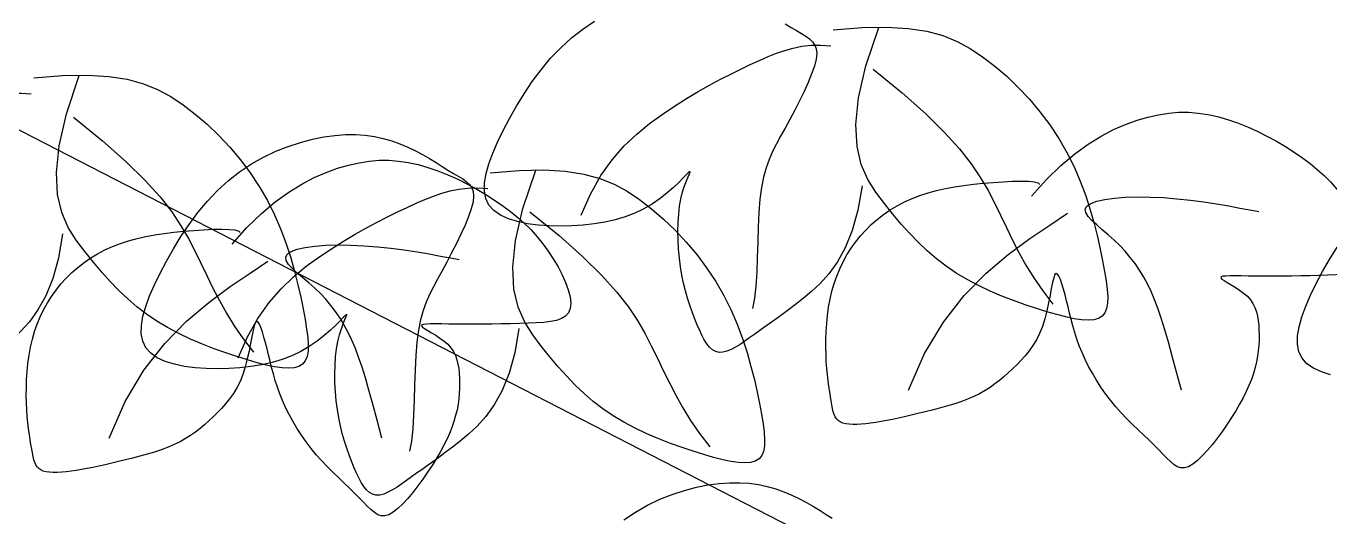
# Model space of a CAD drawing. Extents: x -1568 to -728, y -1287 to -990.
# Drawn here: x -919.526 to -916.844, y -1147.397 to -1146.387 of the extents above; entities that cross this region are included whole.
import ezdxf

# ---------------------------------------------------------------- set-up
doc = ezdxf.new("R2010")
doc.units = 0
doc.header["$LTSCALE"] = 5
doc.layers.get('0').update_dxf_attribs({"linetype": 'CONTINUOUS'})
doc.layers.add('LH', color=94, linetype='CONTINUOUS')
doc.layers.add('尺寸标注', color=2, linetype='CONTINUOUS')

# ---------------------------------------------------------------- blocks, each defined once
blk = doc.blocks.new('15')
at = {"layer": 'LH', "color": 38}
for p, q in [((-0.4325, 1.7079), (-0.4163, 1.7186)), ((-0.448, 1.6958), (-0.4325, 1.7079)), ((-0.1547, 1.7152), (-0.1468, 1.7102)), ((-0.1468, 1.7102), (-0.1395, 1.7057)), ((-0.1395, 1.7057), (-0.1327, 1.7016)), ((-0.1327, 1.7016), (-0.1267, 1.698)), ((-0.0889, 1.7066), (-0.0494, 1.7098)), ((-0.0494, 1.7098), (-0.0154, 1.7104)), ((-0.0442, 1.6574), (-0.0265, 1.7101)), ((-0.0154, 1.7104), (0.0139, 1.7087)), ((0.0139, 1.7087), (0.0392, 1.7048)), ((0.0392, 1.7048), (0.0613, 1.6988)), ((0.0613, 1.6988), (0.0809, 1.6908)), ((-0.4765, 1.6677), (-0.4627, 1.6823)), ((-0.4627, 1.6823), (-0.448, 1.6958)), ((-0.1553, 1.6786), (-0.1438, 1.6818)), ((-0.1438, 1.6818), (-0.1319, 1.6842)), ((-0.1319, 1.6842), (-0.1195, 1.6856)), ((-0.1267, 1.698), (-0.1215, 1.6943)), ((-0.1215, 1.6943), (-0.1173, 1.6904)), ((-0.1195, 1.6856), (-0.1064, 1.6859)), ((-0.1173, 1.6904), (-0.1142, 1.6859)), ((-0.1142, 1.6859), (-0.1122, 1.6807)), ((-0.1122, 1.6807), (-0.1116, 1.6743)), ((-0.1064, 1.6859), (-0.0923, 1.685)), ((0.0809, 1.6908), (0.0988, 1.6812)), ((0.0988, 1.6812), (0.1158, 1.6699)), ((-0.4895, 1.6521), (-0.4765, 1.6677)), ((-0.2028, 1.6591), (-0.1903, 1.6648)), ((-0.1903, 1.6648), (-0.1784, 1.67)), ((-0.1784, 1.67), (-0.1668, 1.6746)), ((-0.1668, 1.6746), (-0.1553, 1.6786)), ((-0.1125, 1.6665), (-0.1149, 1.6571)), ((-0.1116, 1.6743), (-0.1125, 1.6665)), ((0.1158, 1.6699), (0.1325, 1.6571)), ((-0.5017, 1.6358), (-0.4895, 1.6521)), ((-0.2438, 1.6389), (-0.2296, 1.6462)), ((-0.2296, 1.6462), (-0.2159, 1.6529)), ((-0.2159, 1.6529), (-0.2028, 1.6591)), ((-0.1186, 1.6464), (-0.1233, 1.6347)), ((-0.1149, 1.6571), (-0.1186, 1.6464)), ((-0.0543, 1.6134), (-0.0442, 1.6574)), ((-0.0344, 1.6528), (0.0054, 1.6203)), ((0.1325, 1.6571), (0.1488, 1.6431)), ((-0.5129, 1.619), (-0.5017, 1.6358)), ((-0.274, 1.6221), (-0.2586, 1.6308)), ((-0.2586, 1.6308), (-0.2438, 1.6389)), ((-0.1233, 1.6347), (-0.129, 1.6222)), ((0.1488, 1.6431), (0.1647, 1.6278)), ((0.1647, 1.6278), (0.1799, 1.6115)), ((-0.5233, 1.6021), (-0.5129, 1.619)), ((-0.3066, 1.6022), (-0.29, 1.6125)), ((-0.29, 1.6125), (-0.274, 1.6221)), ((-0.1352, 1.6094), (-0.1417, 1.5965)), ((-0.129, 1.6222), (-0.1352, 1.6094)), ((-0.058, 1.5769), (-0.0543, 1.6134)), ((0.0054, 1.6203), (0.0378, 1.5916)), ((0.1799, 1.6115), (0.1944, 1.5943)), ((-0.5329, 1.5853), (-0.5233, 1.6021)), ((-0.3237, 1.5908), (-0.3066, 1.6022)), ((-0.1417, 1.5965), (-0.1484, 1.584)), ((0.0378, 1.5916), (0.0637, 1.5661)), ((0.1944, 1.5943), (0.2079, 1.5763)), ((0.357, 1.5904), (0.371, 1.5926)), ((0.371, 1.5926), (0.3846, 1.5937)), ((0.3846, 1.5937), (0.398, 1.5937)), ((0.398, 1.5937), (0.4113, 1.5927)), ((0.4113, 1.5927), (0.4246, 1.5908)), ((-0.5415, 1.5688), (-0.5329, 1.5853)), ((-0.3585, 1.5639), (-0.3411, 1.5782)), ((-0.3411, 1.5782), (-0.3237, 1.5908)), ((-0.1484, 1.584), (-0.1549, 1.572)), ((-0.0564, 1.5469), (-0.058, 1.5769)), ((0.2079, 1.5763), (0.2203, 1.5576)), ((0.2954, 1.57), (0.3118, 1.5771)), ((0.3118, 1.5771), (0.3275, 1.5827)), ((0.3275, 1.5827), (0.3425, 1.5871)), ((0.3425, 1.5871), (0.357, 1.5904)), ((0.4246, 1.5908), (0.438, 1.5878)), ((0.438, 1.5878), (0.4515, 1.584)), ((0.4515, 1.584), (0.4652, 1.5792)), ((0.4652, 1.5792), (0.4788, 1.5738)), ((0.4788, 1.5738), (0.4924, 1.5677)), ((-0.8196, 1.5524), (-0.8032, 1.5567)), ((-0.8032, 1.5567), (-0.7874, 1.5599)), ((-0.7874, 1.5599), (-0.7722, 1.562)), ((-0.7722, 1.562), (-0.7578, 1.563)), ((-0.7578, 1.563), (-0.744, 1.563)), ((-0.744, 1.563), (-0.7308, 1.5621)), ((-0.7308, 1.5621), (-0.7181, 1.5604)), ((-0.7181, 1.5604), (-0.706, 1.5578)), ((-0.706, 1.5578), (-0.6944, 1.5545)), ((-0.5492, 1.5529), (-0.5415, 1.5688)), ((-0.3756, 1.5475), (-0.3585, 1.5639)), ((-0.1611, 1.5608), (-0.1668, 1.5502)), ((-0.1549, 1.572), (-0.1611, 1.5608)), ((0.0637, 1.5661), (0.0842, 1.5434)), ((0.2203, 1.5576), (0.2314, 1.5384)), ((0.2607, 1.5501), (0.2784, 1.5611)), ((0.2784, 1.5611), (0.2954, 1.57)), ((0.4924, 1.5677), (0.5057, 1.5611)), ((0.5057, 1.5611), (0.5186, 1.554)), ((-0.8701, 1.5321), (-0.8533, 1.5402)), ((-0.8533, 1.5402), (-0.8364, 1.5469)), ((-0.8364, 1.5469), (-0.8196, 1.5524)), ((-0.6944, 1.5545), (-0.6832, 1.5506)), ((-0.6832, 1.5506), (-0.6724, 1.546)), ((-0.6724, 1.546), (-0.662, 1.541)), ((-0.662, 1.541), (-0.6521, 1.5357)), ((-0.5612, 1.5232), (-0.5559, 1.5377)), ((-0.5559, 1.5377), (-0.5492, 1.5529)), ((-0.392, 1.5286), (-0.3756, 1.5475)), ((-0.1721, 1.5397), (-0.1768, 1.5289)), ((-0.1668, 1.5502), (-0.1721, 1.5397)), ((-0.0505, 1.5222), (-0.0564, 1.5469)), ((0.0842, 1.5434), (0.1003, 1.5229)), ((0.2314, 1.5384), (0.2412, 1.5188)), ((0.2422, 1.5367), (0.2607, 1.5501)), ((0.5186, 1.554), (0.5311, 1.5466)), ((0.5311, 1.5466), (0.5429, 1.539)), ((0.5429, 1.539), (0.5542, 1.5313)), ((-0.9029, 1.5121), (-0.8867, 1.5228)), ((-0.8867, 1.5228), (-0.8701, 1.5321)), ((-0.6521, 1.5357), (-0.6426, 1.5302)), ((-0.6426, 1.5302), (-0.6336, 1.5248)), ((-0.6336, 1.5248), (-0.6252, 1.5194)), ((-0.565, 1.5097), (-0.5612, 1.5232)), ((-0.4076, 1.5068), (-0.392, 1.5286)), ((-0.1768, 1.5289), (-0.181, 1.5174)), ((-0.0416, 1.5017), (-0.0505, 1.5222)), ((0.1003, 1.5229), (0.1129, 1.504)), ((0.2034, 1.5013), (0.2231, 1.5205)), ((0.2231, 1.5205), (0.2422, 1.5367)), ((0.5542, 1.5313), (0.5647, 1.5234)), ((0.5647, 1.5234), (0.5747, 1.5153)), ((-0.9184, 1.5), (-0.9029, 1.5121)), ((-0.6252, 1.5194), (-0.6173, 1.5144)), ((-0.6173, 1.5144), (-0.6099, 1.5099)), ((-0.6099, 1.5099), (-0.6032, 1.5059)), ((-0.6032, 1.5059), (-0.5971, 1.5022)), ((-0.5971, 1.5022), (-0.592, 1.4985)), ((-0.5671, 1.4971), (-0.565, 1.5097)), ((-0.5593, 1.5108), (-0.5198, 1.514)), ((-0.5198, 1.514), (-0.4858, 1.5146)), ((-0.5146, 1.4616), (-0.497, 1.5143)), ((-0.4858, 1.5146), (-0.4565, 1.5129)), ((-0.4565, 1.5129), (-0.4312, 1.509)), ((-0.4312, 1.509), (-0.4092, 1.503)), ((-0.4218, 1.4816), (-0.4076, 1.5068)), ((-0.4092, 1.503), (-0.3896, 1.495)), ((-0.2947, 1.5036), (-0.3007, 1.4976)), ((-0.2901, 1.5083), (-0.2947, 1.5036)), ((-0.2904, 1.4995), (-0.2881, 1.5051)), ((-0.287, 1.5114), (-0.2901, 1.5083)), ((-0.2881, 1.5051), (-0.2863, 1.5093)), ((-0.2855, 1.5125), (-0.287, 1.5114)), ((-0.2863, 1.5093), (-0.2854, 1.5118)), ((-0.2854, 1.5118), (-0.2855, 1.5125)), ((-0.1845, 1.5047), (-0.1874, 1.4905)), ((-0.181, 1.5174), (-0.1845, 1.5047)), ((-0.0307, 1.4842), (-0.0416, 1.5017)), ((0.1129, 1.504), (0.1232, 1.4863)), ((0.2412, 1.5188), (0.2497, 1.499)), ((0.5747, 1.5153), (0.5841, 1.5068)), ((0.5841, 1.5068), (0.5929, 1.4981)), ((-0.947, 1.4719), (-0.9331, 1.4865)), ((-0.9331, 1.4865), (-0.9184, 1.5)), ((-0.6258, 1.4828), (-0.6142, 1.486)), ((-0.6142, 1.486), (-0.6024, 1.4884)), ((-0.6024, 1.4884), (-0.59, 1.4898)), ((-0.592, 1.4985), (-0.5877, 1.4946)), ((-0.59, 1.4898), (-0.5768, 1.4901)), ((-0.5877, 1.4946), (-0.5846, 1.4901)), ((-0.5846, 1.4901), (-0.5827, 1.4849)), ((-0.5827, 1.4849), (-0.5821, 1.4785)), ((-0.5768, 1.4901), (-0.5627, 1.4892)), ((-0.5673, 1.4857), (-0.5671, 1.4971)), ((-0.5654, 1.4755), (-0.5673, 1.4857)), ((-0.3896, 1.495), (-0.3716, 1.4854)), ((-0.3716, 1.4854), (-0.3547, 1.4741)), ((-0.308, 1.4907), (-0.3166, 1.4832)), ((-0.3007, 1.4976), (-0.308, 1.4907)), ((-0.2978, 1.4752), (-0.2955, 1.4844)), ((-0.2955, 1.4844), (-0.2929, 1.4926)), ((-0.2929, 1.4926), (-0.2904, 1.4995)), ((-0.1874, 1.4905), (-0.1896, 1.4744)), ((-0.0495, 1.493), (-0.0552, 1.4596)), ((-0.0189, 1.4687), (-0.0307, 1.4842)), ((0.0411, 1.4833), (0.0527, 1.4864)), ((0.0527, 1.4864), (0.0648, 1.489)), ((0.0648, 1.489), (0.0772, 1.4913)), ((0.0772, 1.4913), (0.09, 1.4933)), ((0.09, 1.4933), (0.1032, 1.4949)), ((0.1032, 1.4949), (0.1167, 1.4963)), ((0.1167, 1.4963), (0.1304, 1.4975)), ((0.1232, 1.4863), (0.132, 1.4693)), ((0.1304, 1.4975), (0.144, 1.4985)), ((0.144, 1.4985), (0.1569, 1.4991)), ((0.1569, 1.4991), (0.1687, 1.4993)), ((0.1687, 1.4993), (0.1788, 1.499)), ((0.1788, 1.499), (0.1867, 1.4981)), ((0.1829, 1.4786), (0.2034, 1.5013)), ((0.1867, 1.4981), (0.192, 1.4967)), ((0.192, 1.4967), (0.1942, 1.4945)), ((0.2497, 1.499), (0.2571, 1.4793)), ((0.5929, 1.4981), (0.6012, 1.4889)), ((0.6012, 1.4889), (0.6091, 1.4793)), ((-0.96, 1.4563), (-0.947, 1.4719)), ((-0.6733, 1.4633), (-0.6608, 1.469)), ((-0.6608, 1.469), (-0.6488, 1.4742)), ((-0.6488, 1.4742), (-0.6372, 1.4788)), ((-0.6372, 1.4788), (-0.6258, 1.4828)), ((-0.5829, 1.4707), (-0.5853, 1.4613)), ((-0.5821, 1.4785), (-0.5829, 1.4707)), ((-0.5611, 1.4665), (-0.5654, 1.4755)), ((-0.5543, 1.459), (-0.5611, 1.4665)), ((-0.4346, 1.4528), (-0.4218, 1.4816)), ((-0.3547, 1.4741), (-0.338, 1.4613)), ((-0.337, 1.4682), (-0.3486, 1.4614)), ((-0.3263, 1.4756), (-0.337, 1.4682)), ((-0.3166, 1.4832), (-0.3263, 1.4756)), ((-0.2996, 1.465), (-0.2978, 1.4752)), ((-0.1896, 1.4744), (-0.191, 1.4561)), ((-0.0072, 1.4541), (-0.0189, 1.4687)), ((-0.0014, 1.4656), (0.0086, 1.4709)), ((0.0086, 1.4709), (0.019, 1.4756)), ((0.019, 1.4756), (0.0298, 1.4797)), ((0.0298, 1.4797), (0.0411, 1.4833)), ((0.132, 1.4693), (0.1402, 1.4524)), ((0.2571, 1.4793), (0.2633, 1.4599)), ((0.2586, 1.4651), (0.264, 1.4687)), ((0.264, 1.4687), (0.2723, 1.4717)), ((0.2723, 1.4717), (0.2832, 1.4741)), ((0.2832, 1.4741), (0.2964, 1.4759)), ((0.2964, 1.4759), (0.3114, 1.4771)), ((0.3114, 1.4771), (0.3279, 1.4776)), ((0.3279, 1.4776), (0.3454, 1.4774)), ((0.3454, 1.4774), (0.3637, 1.4766)), ((0.3637, 1.4766), (0.3822, 1.4751)), ((0.3822, 1.4751), (0.4008, 1.4731)), ((0.4008, 1.4731), (0.419, 1.4707)), ((0.419, 1.4707), (0.4366, 1.468)), ((0.4366, 1.468), (0.4532, 1.4652)), ((0.6091, 1.4793), (0.6165, 1.4692)), ((0.6165, 1.4692), (0.6234, 1.4586)), ((-0.9721, 1.44), (-0.96, 1.4563)), ((-0.7142, 1.4431), (-0.7, 1.4504)), ((-0.7, 1.4504), (-0.6863, 1.4571)), ((-0.6863, 1.4571), (-0.6733, 1.4633)), ((-0.589, 1.4506), (-0.5938, 1.4389)), ((-0.5853, 1.4613), (-0.589, 1.4506)), ((-0.5453, 1.4527), (-0.5543, 1.459)), ((-0.5344, 1.4477), (-0.5453, 1.4527)), ((-0.5248, 1.4176), (-0.5146, 1.4616)), ((-0.5048, 1.457), (-0.465, 1.4245)), ((-0.3742, 1.4505), (-0.388, 1.4464)), ((-0.361, 1.4555), (-0.3742, 1.4505)), ((-0.3486, 1.4614), (-0.361, 1.4555)), ((-0.338, 1.4613), (-0.3216, 1.4473)), ((-0.3017, 1.4425), (-0.3009, 1.454)), ((-0.3009, 1.454), (-0.2996, 1.465)), ((-0.191, 1.4561), (-0.192, 1.4362)), ((-0.0552, 1.4596), (-0.063, 1.4315)), ((-0.0287, 1.4468), (-0.02, 1.4536)), ((-0.02, 1.4536), (-0.0109, 1.4598)), ((-0.0109, 1.4598), (-0.0014, 1.4656)), ((0.0043, 1.4404), (-0.0072, 1.4541)), ((0.1402, 1.4524), (0.1484, 1.4355)), ((0.2079, 1.439), (0.2322, 1.4554)), ((0.2565, 1.4609), (0.2586, 1.4651)), ((0.2573, 1.4562), (0.2565, 1.4609)), ((0.2605, 1.4509), (0.2573, 1.4562)), ((0.2657, 1.4452), (0.2605, 1.4509)), ((0.2633, 1.4599), (0.2687, 1.441)), ((0.4532, 1.4652), (0.4686, 1.4624)), ((0.4686, 1.4624), (0.4824, 1.4598)), ((0.4824, 1.4598), (0.4943, 1.4575)), ((0.6234, 1.4586), (0.6299, 1.4477)), ((-0.9834, 1.4232), (-0.9721, 1.44)), ((-0.7445, 1.4263), (-0.7291, 1.435)), ((-0.7291, 1.435), (-0.7142, 1.4431)), ((-0.5938, 1.4389), (-0.5994, 1.4264)), ((-0.522, 1.4438), (-0.5344, 1.4477)), ((-0.5083, 1.4409), (-0.522, 1.4438)), ((-0.4936, 1.439), (-0.5083, 1.4409)), ((-0.4784, 1.4379), (-0.4936, 1.439)), ((-0.4629, 1.4376), (-0.4784, 1.4379)), ((-0.4474, 1.4379), (-0.4629, 1.4376)), ((-0.4321, 1.4389), (-0.4474, 1.4379)), ((-0.417, 1.4406), (-0.4321, 1.4389)), ((-0.4023, 1.4431), (-0.417, 1.4406)), ((-0.388, 1.4464), (-0.4023, 1.4431)), ((-0.3216, 1.4473), (-0.3058, 1.432)), ((-0.3058, 1.432), (-0.2905, 1.4157)), ((-0.302, 1.4305), (-0.3017, 1.4425)), ((-0.3018, 1.4183), (-0.302, 1.4305)), ((-0.192, 1.4362), (-0.1926, 1.4154)), ((-0.063, 1.4315), (-0.0726, 1.4079)), ((-0.0517, 1.4241), (-0.0445, 1.432)), ((-0.0445, 1.432), (-0.0368, 1.4396)), ((-0.0368, 1.4396), (-0.0287, 1.4468)), ((0.0159, 1.4274), (0.0043, 1.4404)), ((0.1484, 1.4355), (0.1567, 1.4185)), ((0.1805, 1.4204), (0.2079, 1.439)), ((0.2723, 1.4391), (0.2657, 1.4452)), ((0.2687, 1.441), (0.2732, 1.4229)), ((0.2799, 1.4325), (0.2723, 1.4391)), ((0.288, 1.4256), (0.2799, 1.4325)), ((0.6299, 1.4477), (0.6355, 1.4368)), ((0.6355, 1.4368), (0.6403, 1.426)), ((-0.9938, 1.4063), (-0.9834, 1.4232)), ((-0.7771, 1.4064), (-0.7605, 1.4167)), ((-0.7605, 1.4167), (-0.7445, 1.4263)), ((-0.6056, 1.4136), (-0.6122, 1.4007)), ((-0.5994, 1.4264), (-0.6056, 1.4136)), ((-0.5285, 1.3811), (-0.5248, 1.4176)), ((-0.465, 1.4245), (-0.4327, 1.3958)), ((-0.3011, 1.406), (-0.3018, 1.4183)), ((-0.2905, 1.4157), (-0.2761, 1.3985)), ((-0.1926, 1.4154), (-0.1932, 1.3945)), ((-0.0645, 1.4071), (-0.0584, 1.4157)), ((-0.0584, 1.4157), (-0.0517, 1.4241)), ((0.0277, 1.4151), (0.0159, 1.4274)), ((0.0398, 1.4036), (0.0277, 1.4151)), ((0.151, 1.3986), (0.1805, 1.4204)), ((0.1567, 1.4185), (0.1655, 1.4015)), ((0.2732, 1.4229), (0.277, 1.4058)), ((0.2962, 1.4184), (0.288, 1.4256)), ((0.304, 1.4108), (0.2962, 1.4184)), ((0.6403, 1.426), (0.6439, 1.4158)), ((0.6439, 1.4158), (0.6463, 1.4063)), ((-1.0033, 1.3895), (-0.9938, 1.4063)), ((-0.8116, 1.3824), (-0.7942, 1.395)), ((-0.7942, 1.395), (-0.7771, 1.4064)), ((-0.6122, 1.4007), (-0.6188, 1.3882)), ((-0.4327, 1.3958), (-0.4067, 1.3703)), ((-0.3, 1.3938), (-0.3011, 1.406)), ((-0.2761, 1.3985), (-0.2626, 1.3805)), ((-0.1932, 1.3945), (-0.194, 1.3742)), ((-0.0726, 1.4079), (-0.0834, 1.3884)), ((-0.0754, 1.3887), (-0.0702, 1.3981)), ((-0.0702, 1.3981), (-0.0645, 1.4071)), ((0.0524, 1.3927), (0.0398, 1.4036)), ((0.1206, 1.3729), (0.151, 1.3986)), ((0.1655, 1.4015), (0.1752, 1.3842)), ((0.277, 1.4058), (0.2803, 1.3899)), ((0.3114, 1.403), (0.304, 1.4108)), ((0.3183, 1.3947), (0.3114, 1.403)), ((0.3249, 1.3861), (0.3183, 1.3947)), ((0.6463, 1.4063), (0.6473, 1.3977)), ((0.6473, 1.3977), (0.6466, 1.3904)), ((-1.012, 1.373), (-1.0033, 1.3895)), ((-0.829, 1.3681), (-0.8116, 1.3824)), ((-0.6188, 1.3882), (-0.6254, 1.3762)), ((-0.5268, 1.3511), (-0.5285, 1.3811)), ((-0.2985, 1.3819), (-0.3, 1.3938)), ((-0.2965, 1.3704), (-0.2985, 1.3819)), ((-0.2626, 1.3805), (-0.2502, 1.3618)), ((-0.0834, 1.3884), (-0.095, 1.3723)), ((-0.0842, 1.3691), (-0.08, 1.379)), ((-0.08, 1.379), (-0.0754, 1.3887)), ((0.0656, 1.3826), (0.0524, 1.3927)), ((0.0796, 1.3731), (0.0656, 1.3826)), ((0.1752, 1.3842), (0.186, 1.3667)), ((0.2803, 1.3899), (0.283, 1.3754)), ((0.331, 1.377), (0.3249, 1.3861)), ((0.3368, 1.3675), (0.331, 1.377)), ((0.6346, 1.3766), (0.6277, 1.3741)), ((0.6402, 1.38), (0.6346, 1.3766)), ((0.6442, 1.3845), (0.6402, 1.38)), ((0.6466, 1.3904), (0.6442, 1.3845)), ((-1.0197, 1.3571), (-1.012, 1.373)), ((-0.846, 1.3517), (-0.829, 1.3681)), ((-0.6315, 1.365), (-0.6373, 1.3544)), ((-0.6254, 1.3762), (-0.6315, 1.365)), ((-0.4067, 1.3703), (-0.3862, 1.3476)), ((-0.2942, 1.3593), (-0.2965, 1.3704)), ((-0.2916, 1.3487), (-0.2942, 1.3593)), ((-0.2502, 1.3618), (-0.239, 1.3426)), ((-0.194, 1.3742), (-0.1952, 1.3553)), ((-0.107, 1.359), (-0.1189, 1.3479)), ((-0.095, 1.3723), (-0.107, 1.359)), ((-0.0908, 1.3482), (-0.0878, 1.3588)), ((-0.0878, 1.3588), (-0.0842, 1.3691)), ((0.0945, 1.3643), (0.0796, 1.3731)), ((0.0906, 1.3423), (0.1206, 1.3729)), ((0.11, 1.3561), (0.0945, 1.3643)), ((0.186, 1.3667), (0.1982, 1.3489)), ((0.2117, 1.3603), (0.21, 1.3521)), ((0.2133, 1.3668), (0.2117, 1.3603)), ((0.2149, 1.371), (0.2133, 1.3668)), ((0.2167, 1.3726), (0.2149, 1.371)), ((0.2186, 1.3718), (0.2167, 1.3726)), ((0.2205, 1.3689), (0.2186, 1.3718)), ((0.2225, 1.3644), (0.2205, 1.3689)), ((0.2246, 1.3584), (0.2225, 1.3644)), ((0.283, 1.3754), (0.2852, 1.3623)), ((0.2852, 1.3623), (0.2866, 1.3507)), ((0.3422, 1.3574), (0.3368, 1.3675)), ((0.443, 1.3678), (0.4425, 1.3666)), ((0.4425, 1.3666), (0.4439, 1.3649)), ((0.4453, 1.3687), (0.443, 1.3678)), ((0.4439, 1.3649), (0.4469, 1.3628)), ((0.4494, 1.3691), (0.4453, 1.3687)), ((0.4469, 1.3628), (0.4512, 1.3602)), ((0.4551, 1.3693), (0.4494, 1.3691)), ((0.4512, 1.3602), (0.4564, 1.3572)), ((0.4621, 1.3693), (0.4551, 1.3693)), ((0.4705, 1.3692), (0.4621, 1.3693)), ((0.48, 1.369), (0.4705, 1.3692)), ((0.4905, 1.3689), (0.48, 1.369)), ((0.5018, 1.3688), (0.4905, 1.3689)), ((0.5138, 1.3688), (0.5018, 1.3688)), ((0.5263, 1.3689), (0.5138, 1.3688)), ((0.5391, 1.369), (0.5263, 1.3689)), ((0.5519, 1.3692), (0.5391, 1.369)), ((0.5646, 1.3695), (0.5519, 1.3692)), ((0.5769, 1.3698), (0.5646, 1.3695)), ((0.5888, 1.3702), (0.5769, 1.3698)), ((0.5999, 1.3707), (0.5888, 1.3702)), ((0.6102, 1.3714), (0.5999, 1.3707)), ((0.6195, 1.3724), (0.6102, 1.3714)), ((0.6277, 1.3741), (0.6195, 1.3724)), ((-1.0316, 1.3274), (-1.0263, 1.3419)), ((-1.0263, 1.3419), (-1.0197, 1.3571)), ((-0.8625, 1.3328), (-0.846, 1.3517)), ((-0.6425, 1.3439), (-0.6472, 1.3331)), ((-0.6373, 1.3544), (-0.6425, 1.3439)), ((-0.521, 1.3264), (-0.5268, 1.3511)), ((-0.3862, 1.3476), (-0.3701, 1.3271)), ((-0.2888, 1.3386), (-0.2916, 1.3487)), ((-0.239, 1.3426), (-0.2292, 1.323)), ((-0.1952, 1.3553), (-0.197, 1.3385)), ((-0.1189, 1.3479), (-0.1303, 1.3384)), ((-0.0933, 1.3373), (-0.0908, 1.3482)), ((0.0621, 1.3059), (0.0906, 1.3423)), ((0.126, 1.3485), (0.11, 1.3561)), ((0.1422, 1.3416), (0.126, 1.3485)), ((0.1583, 1.3353), (0.1422, 1.3416)), ((0.1982, 1.3489), (0.2121, 1.3307)), ((0.2082, 1.3425), (0.2062, 1.3321)), ((0.21, 1.3521), (0.2082, 1.3425)), ((0.2267, 1.3513), (0.2246, 1.3584)), ((0.2288, 1.3435), (0.2267, 1.3513)), ((0.2309, 1.3352), (0.2288, 1.3435)), ((0.2866, 1.3507), (0.2873, 1.3405)), ((0.3473, 1.3469), (0.3422, 1.3574)), ((0.352, 1.3356), (0.3473, 1.3469)), ((0.4564, 1.3572), (0.4621, 1.3537)), ((0.4621, 1.3537), (0.468, 1.3499)), ((0.468, 1.3499), (0.4737, 1.3458)), ((0.4737, 1.3458), (0.4788, 1.3413)), ((0.4788, 1.3413), (0.4831, 1.3364)), ((-1.0355, 1.3139), (-1.0316, 1.3274)), ((-0.878, 1.311), (-0.8625, 1.3328)), ((-0.6472, 1.3331), (-0.6514, 1.3216)), ((-0.512, 1.3059), (-0.521, 1.3264)), ((-0.3701, 1.3271), (-0.3575, 1.3082)), ((-0.2857, 1.329), (-0.2888, 1.3386)), ((-0.2825, 1.3198), (-0.2857, 1.329)), ((-0.2292, 1.323), (-0.2207, 1.3032)), ((-0.197, 1.3385), (-0.1996, 1.3245)), ((-0.1408, 1.3301), (-0.1504, 1.3227)), ((-0.1303, 1.3384), (-0.1408, 1.3301)), ((-0.0969, 1.3151), (-0.0954, 1.3262)), ((-0.0954, 1.3262), (-0.0933, 1.3373)), ((0.1742, 1.3296), (0.1583, 1.3353)), ((0.1895, 1.3245), (0.1742, 1.3296)), ((0.204, 1.32), (0.1895, 1.3245)), ((0.2062, 1.3321), (0.2038, 1.3212)), ((0.2329, 1.3267), (0.2309, 1.3352)), ((0.235, 1.3182), (0.2329, 1.3267)), ((0.2858, 1.3244), (0.2833, 1.3185)), ((0.2871, 1.3318), (0.2858, 1.3244)), ((0.2873, 1.3405), (0.2871, 1.3318)), ((0.3565, 1.3235), (0.352, 1.3356)), ((0.3611, 1.3101), (0.3565, 1.3235)), ((0.4831, 1.3364), (0.4865, 1.3313)), ((0.4865, 1.3313), (0.4892, 1.3259)), ((0.4892, 1.3259), (0.4912, 1.3202)), ((-1.0376, 1.3013), (-1.0355, 1.3139)), ((-0.8923, 1.2858), (-0.878, 1.311)), ((-0.7651, 1.3078), (-0.7711, 1.3018)), ((-0.7605, 1.3125), (-0.7651, 1.3078)), ((-0.7608, 1.3037), (-0.7585, 1.3093)), ((-0.7574, 1.3156), (-0.7605, 1.3125)), ((-0.7585, 1.3093), (-0.7567, 1.3135)), ((-0.7559, 1.3167), (-0.7574, 1.3156)), ((-0.7567, 1.3135), (-0.7558, 1.316)), ((-0.7558, 1.316), (-0.7559, 1.3167)), ((-0.6549, 1.3089), (-0.6578, 1.2947)), ((-0.6514, 1.3216), (-0.6549, 1.3089)), ((-0.5011, 1.2884), (-0.512, 1.3059)), ((-0.3575, 1.3082), (-0.3473, 1.2905)), ((-0.2792, 1.3111), (-0.2825, 1.3198)), ((-0.2759, 1.3029), (-0.2792, 1.3111)), ((-0.1676, 1.31), (-0.1754, 1.3044)), ((-0.1594, 1.316), (-0.1676, 1.31)), ((-0.1504, 1.3227), (-0.1594, 1.316)), ((-0.098, 1.3039), (-0.0969, 1.3151)), ((0.0362, 1.263), (0.0621, 1.3059)), ((0.201, 1.3103), (0.1977, 1.2999)), ((0.2038, 1.3212), (0.201, 1.3103)), ((0.2175, 1.3161), (0.204, 1.32)), ((0.2299, 1.3129), (0.2175, 1.3161)), ((0.2413, 1.3105), (0.2299, 1.3129)), ((0.2372, 1.3095), (0.235, 1.3182)), ((0.2396, 1.3007), (0.2372, 1.3095)), ((0.2514, 1.309), (0.2413, 1.3105)), ((0.2604, 1.3085), (0.2514, 1.309)), ((0.2681, 1.3091), (0.2604, 1.3085)), ((0.2745, 1.3109), (0.2681, 1.3091)), ((0.2796, 1.314), (0.2745, 1.3109)), ((0.2833, 1.3185), (0.2796, 1.314)), ((0.3657, 1.2952), (0.3611, 1.3101)), ((0.4912, 1.3202), (0.4927, 1.3142)), ((0.4927, 1.3142), (0.4937, 1.308)), ((0.4937, 1.308), (0.4944, 1.3016)), ((-1.0378, 1.2899), (-1.0376, 1.3013)), ((-1.0358, 1.2797), (-1.0378, 1.2899)), ((-0.787, 1.2874), (-0.7967, 1.2798)), ((-0.7784, 1.2949), (-0.787, 1.2874)), ((-0.7711, 1.3018), (-0.7784, 1.2949)), ((-0.7683, 1.2794), (-0.766, 1.2886)), ((-0.766, 1.2886), (-0.7634, 1.2968)), ((-0.7634, 1.2968), (-0.7608, 1.3037)), ((-0.6578, 1.2947), (-0.66, 1.2786)), ((-0.52, 1.2972), (-0.5256, 1.2638)), ((-0.4894, 1.2729), (-0.5011, 1.2884)), ((-0.3473, 1.2905), (-0.3385, 1.2735)), ((-0.2726, 1.2952), (-0.2759, 1.3029)), ((-0.2693, 1.2881), (-0.2726, 1.2952)), ((-0.2659, 1.2817), (-0.2693, 1.2881)), ((-0.2207, 1.3032), (-0.2134, 1.2835)), ((-0.1967, 1.2894), (-0.2035, 1.2846)), ((-0.1898, 1.2943), (-0.1967, 1.2894)), ((-0.1827, 1.2992), (-0.1898, 1.2943)), ((-0.1754, 1.3044), (-0.1827, 1.2992)), ((-0.0991, 1.282), (-0.0988, 1.2929)), ((-0.0988, 1.2929), (-0.098, 1.3039)), ((0.1939, 1.2904), (0.1895, 1.2817)), ((0.1977, 1.2999), (0.1939, 1.2904)), ((0.2422, 1.2917), (0.2396, 1.3007)), ((0.2451, 1.2827), (0.2422, 1.2917)), ((0.3706, 1.2782), (0.3657, 1.2952)), ((0.4944, 1.3016), (0.4947, 1.295)), ((0.4947, 1.295), (0.4949, 1.2882)), ((0.4949, 1.2882), (0.4948, 1.2812)), ((-1.0315, 1.2707), (-1.0358, 1.2797)), ((-1.0247, 1.2632), (-1.0315, 1.2707)), ((-0.905, 1.257), (-0.8923, 1.2858)), ((-0.8074, 1.2724), (-0.819, 1.2656)), ((-0.7967, 1.2798), (-0.8074, 1.2724)), ((-0.7701, 1.2692), (-0.7683, 1.2794)), ((-0.66, 1.2786), (-0.6615, 1.2603)), ((-0.4777, 1.2583), (-0.4894, 1.2729)), ((-0.3385, 1.2735), (-0.3302, 1.2566)), ((-0.2623, 1.2761), (-0.2659, 1.2817)), ((-0.2585, 1.2715), (-0.2623, 1.2761)), ((-0.2545, 1.2679), (-0.2585, 1.2715)), ((-0.223, 1.2715), (-0.2291, 1.2683)), ((-0.2167, 1.2754), (-0.223, 1.2715)), ((-0.2102, 1.2798), (-0.2167, 1.2754)), ((-0.2134, 1.2835), (-0.2071, 1.2641)), ((-0.2035, 1.2846), (-0.2102, 1.2798)), ((-0.0992, 1.2714), (-0.0991, 1.282)), ((-0.0989, 1.2612), (-0.0992, 1.2714)), ((0.1847, 1.2737), (0.1795, 1.2664)), ((0.1895, 1.2817), (0.1847, 1.2737)), ((0.2484, 1.2735), (0.2451, 1.2827)), ((0.2521, 1.2642), (0.2484, 1.2735)), ((0.3759, 1.2591), (0.3706, 1.2782)), ((0.4945, 1.274), (0.4938, 1.2666)), ((0.4948, 1.2812), (0.4945, 1.274)), ((-1.0158, 1.2569), (-1.0247, 1.2632)), ((-1.0049, 1.2519), (-1.0158, 1.2569)), ((-0.9924, 1.248), (-1.0049, 1.2519)), ((-0.8446, 1.2547), (-0.8584, 1.2506)), ((-0.8314, 1.2597), (-0.8446, 1.2547)), ((-0.819, 1.2656), (-0.8314, 1.2597)), ((-0.7721, 1.2467), (-0.7714, 1.2582)), ((-0.7714, 1.2582), (-0.7701, 1.2692)), ((-0.6615, 1.2603), (-0.6624, 1.2404)), ((-0.5256, 1.2638), (-0.5335, 1.2357)), ((-0.4661, 1.2446), (-0.4777, 1.2583)), ((-0.3302, 1.2566), (-0.3221, 1.2397)), ((-0.2502, 1.2655), (-0.2545, 1.2679)), ((-0.2455, 1.2643), (-0.2502, 1.2655)), ((-0.2404, 1.2645), (-0.2455, 1.2643)), ((-0.235, 1.2659), (-0.2404, 1.2645)), ((-0.2291, 1.2683), (-0.235, 1.2659)), ((-0.2071, 1.2641), (-0.2018, 1.2452)), ((-0.0985, 1.2514), (-0.0989, 1.2612)), ((-0.0978, 1.2422), (-0.0985, 1.2514)), ((0.0142, 1.2126), (0.0362, 1.263)), ((0.1684, 1.2534), (0.1626, 1.2474)), ((0.1741, 1.2597), (0.1684, 1.2534)), ((0.1795, 1.2664), (0.1741, 1.2597)), ((0.2563, 1.2547), (0.2521, 1.2642)), ((0.2611, 1.2452), (0.2563, 1.2547)), ((0.3818, 1.2372), (0.3759, 1.2591)), ((0.4928, 1.2591), (0.4914, 1.2513)), ((0.4938, 1.2666), (0.4928, 1.2591)), ((-0.9787, 1.2451), (-0.9924, 1.248)), ((-0.9641, 1.2432), (-0.9787, 1.2451)), ((-0.9489, 1.2421), (-0.9641, 1.2432)), ((-0.9334, 1.2418), (-0.9489, 1.2421)), ((-0.9179, 1.2421), (-0.9334, 1.2418)), ((-0.9025, 1.2431), (-0.9179, 1.2421)), ((-0.8875, 1.2448), (-0.9025, 1.2431)), ((-0.8727, 1.2473), (-0.8875, 1.2448)), ((-0.8584, 1.2506), (-0.8727, 1.2473)), ((-0.7724, 1.2347), (-0.7721, 1.2467)), ((-0.7722, 1.2225), (-0.7724, 1.2347)), ((-0.6624, 1.2404), (-0.6631, 1.2196)), ((-0.5335, 1.2357), (-0.543, 1.2121)), ((-0.4545, 1.2316), (-0.4661, 1.2446)), ((-0.3221, 1.2397), (-0.3137, 1.2227)), ((-0.2018, 1.2452), (-0.1972, 1.2271)), ((-0.0969, 1.2334), (-0.0978, 1.2422)), ((0.1509, 1.2363), (0.145, 1.231)), ((0.1568, 1.2418), (0.1509, 1.2363)), ((0.1626, 1.2474), (0.1568, 1.2418)), ((0.2663, 1.2357), (0.2611, 1.2452)), ((0.2719, 1.2262), (0.2663, 1.2357)), ((0.3885, 1.2125), (0.3818, 1.2372)), ((0.4872, 1.2355), (0.4844, 1.2273)), ((0.4895, 1.2435), (0.4872, 1.2355)), ((0.4914, 1.2513), (0.4895, 1.2435)), ((-0.7716, 1.2102), (-0.7722, 1.2225)), ((-0.6631, 1.2196), (-0.6637, 1.1987)), ((-0.4427, 1.2193), (-0.4545, 1.2316)), ((-0.4306, 1.2078), (-0.4427, 1.2193)), ((-0.3137, 1.2227), (-0.3049, 1.2057)), ((-0.1972, 1.2271), (-0.1934, 1.21)), ((-0.096, 1.2252), (-0.0969, 1.2334)), ((-0.0949, 1.2175), (-0.096, 1.2252)), ((-0.0939, 1.2103), (-0.0949, 1.2175)), ((0.1261, 1.2163), (0.1191, 1.2119)), ((0.1327, 1.221), (0.1261, 1.2163)), ((0.139, 1.2259), (0.1327, 1.221)), ((0.145, 1.231), (0.139, 1.2259)), ((0.278, 1.2168), (0.2719, 1.2262)), ((0.2844, 1.2076), (0.278, 1.2168)), ((0.481, 1.219), (0.4772, 1.2106)), ((0.4844, 1.2273), (0.481, 1.219)), ((-0.7705, 1.198), (-0.7716, 1.2102)), ((-0.7689, 1.1861), (-0.7705, 1.198)), ((-0.6637, 1.1987), (-0.6644, 1.1784)), ((-0.543, 1.2121), (-0.5538, 1.1926)), ((-0.418, 1.1969), (-0.4306, 1.2078)), ((-0.3049, 1.2057), (-0.2953, 1.1884)), ((-0.1934, 1.21), (-0.1902, 1.1941)), ((-0.0928, 1.2037), (-0.0939, 1.2103)), ((-0.0918, 1.1977), (-0.0928, 1.2037)), ((0.0951, 1.2001), (0.0859, 1.1966)), ((0.1037, 1.2037), (0.0951, 1.2001)), ((0.1117, 1.2077), (0.1037, 1.2037)), ((0.1191, 1.2119), (0.1117, 1.2077)), ((0.2912, 1.1986), (0.2844, 1.2076)), ((0.2984, 1.1898), (0.2912, 1.1986)), ((0.4729, 1.202), (0.4681, 1.1932)), ((0.4772, 1.2106), (0.4729, 1.202)), ((-0.767, 1.1746), (-0.7689, 1.1861)), ((-0.5538, 1.1926), (-0.5654, 1.1765)), ((-0.4048, 1.1868), (-0.418, 1.1969)), ((-0.3908, 1.1773), (-0.4048, 1.1868)), ((-0.2953, 1.1884), (-0.2845, 1.1709)), ((-0.1902, 1.1941), (-0.1874, 1.1796)), ((-0.0909, 1.1923), (-0.0918, 1.1977)), ((-0.0899, 1.1874), (-0.0909, 1.1923)), ((-0.0889, 1.183), (-0.0899, 1.1874)), ((-0.0877, 1.1792), (-0.0889, 1.183)), ((0.0271, 1.1804), (0.0179, 1.1782)), ((0.0368, 1.1827), (0.0271, 1.1804)), ((0.0466, 1.1851), (0.0368, 1.1827)), ((0.0566, 1.1877), (0.0466, 1.1851)), ((0.0665, 1.1905), (0.0566, 1.1877)), ((0.0764, 1.1935), (0.0665, 1.1905)), ((0.0859, 1.1966), (0.0764, 1.1935)), ((0.3059, 1.1814), (0.2984, 1.1898)), ((0.3136, 1.1733), (0.3059, 1.1814)), ((0.4629, 1.1843), (0.4572, 1.1752)), ((0.4681, 1.1932), (0.4629, 1.1843)), ((-0.7647, 1.1635), (-0.767, 1.1746)), ((-0.7621, 1.1529), (-0.7647, 1.1635)), ((-0.6644, 1.1784), (-0.6656, 1.1595)), ((-0.5774, 1.1632), (-0.5893, 1.1521)), ((-0.5654, 1.1765), (-0.5774, 1.1632)), ((-0.376, 1.1685), (-0.3908, 1.1773)), ((-0.3604, 1.1603), (-0.376, 1.1685)), ((-0.2845, 1.1709), (-0.2723, 1.1531)), ((-0.1874, 1.1796), (-0.1853, 1.1665)), ((-0.1853, 1.1665), (-0.1838, 1.1549)), ((-0.0863, 1.1759), (-0.0877, 1.1792)), ((-0.0845, 1.1731), (-0.0863, 1.1759)), ((-0.0822, 1.1708), (-0.0845, 1.1731)), ((-0.0794, 1.1689), (-0.0822, 1.1708)), ((-0.0759, 1.1675), (-0.0794, 1.1689)), ((-0.0719, 1.1664), (-0.0759, 1.1675)), ((-0.0673, 1.1658), (-0.0719, 1.1664)), ((-0.0622, 1.1654), (-0.0673, 1.1658)), ((-0.0567, 1.1655), (-0.0622, 1.1654)), ((-0.0507, 1.1658), (-0.0567, 1.1655)), ((-0.0444, 1.1664), (-0.0507, 1.1658)), ((-0.0377, 1.1672), (-0.0444, 1.1664)), ((-0.0307, 1.1682), (-0.0377, 1.1672)), ((-0.0234, 1.1694), (-0.0307, 1.1682)), ((-0.0158, 1.1709), (-0.0234, 1.1694)), ((-0.0079, 1.1725), (-0.0158, 1.1709)), ((0.0004, 1.1742), (-0.0079, 1.1725)), ((0.0089, 1.1761), (0.0004, 1.1742)), ((0.0179, 1.1782), (0.0089, 1.1761)), ((0.3214, 1.1655), (0.3136, 1.1733)), ((0.3291, 1.158), (0.3214, 1.1655)), ((0.4511, 1.1659), (0.4446, 1.1565)), ((0.4572, 1.1752), (0.4511, 1.1659)), ((-0.7592, 1.1428), (-0.7621, 1.1529)), ((-0.6656, 1.1595), (-0.6674, 1.1427)), ((-0.5893, 1.1521), (-0.6007, 1.1426)), ((-0.3444, 1.1527), (-0.3604, 1.1603)), ((-0.3283, 1.1458), (-0.3444, 1.1527)), ((-0.3121, 1.1395), (-0.3283, 1.1458)), ((-0.2723, 1.1531), (-0.2584, 1.1349)), ((-0.1838, 1.1549), (-0.1831, 1.1447)), ((-0.1831, 1.1447), (-0.1834, 1.136)), ((0.3367, 1.1508), (0.3291, 1.158)), ((0.344, 1.1439), (0.3367, 1.1508)), ((0.4378, 1.1472), (0.4309, 1.1382)), ((0.4446, 1.1565), (0.4378, 1.1472)), ((-0.7561, 1.1332), (-0.7592, 1.1428)), ((-0.7529, 1.124), (-0.7561, 1.1332)), ((-0.6674, 1.1427), (-0.6701, 1.1287)), ((-0.6209, 1.1269), (-0.6298, 1.1202)), ((-0.6112, 1.1343), (-0.6209, 1.1269)), ((-0.6007, 1.1426), (-0.6112, 1.1343)), ((-0.2963, 1.1338), (-0.3121, 1.1395)), ((-0.281, 1.1287), (-0.2963, 1.1338)), ((-0.2665, 1.1242), (-0.281, 1.1287)), ((-0.1847, 1.1286), (-0.1871, 1.1227)), ((-0.1834, 1.136), (-0.1847, 1.1286)), ((0.3509, 1.1373), (0.344, 1.1439)), ((0.3573, 1.1309), (0.3509, 1.1373)), ((0.363, 1.1249), (0.3573, 1.1309)), ((0.4239, 1.1298), (0.417, 1.1223)), ((0.4309, 1.1382), (0.4239, 1.1298)), ((-0.7497, 1.1153), (-0.7529, 1.124)), ((-0.7463, 1.1071), (-0.7497, 1.1153)), ((-0.6458, 1.1086), (-0.6532, 1.1034)), ((-0.6381, 1.1142), (-0.6458, 1.1086)), ((-0.6298, 1.1202), (-0.6381, 1.1142)), ((-0.253, 1.1203), (-0.2665, 1.1242)), ((-0.2405, 1.1171), (-0.253, 1.1203)), ((-0.2292, 1.1147), (-0.2405, 1.1171)), ((-0.219, 1.1132), (-0.2292, 1.1147)), ((-0.21, 1.1127), (-0.219, 1.1132)), ((-0.2023, 1.1133), (-0.21, 1.1127)), ((-0.1959, 1.1151), (-0.2023, 1.1133)), ((-0.1908, 1.1182), (-0.1959, 1.1151)), ((-0.1871, 1.1227), (-0.1908, 1.1182)), ((0.3683, 1.1194), (0.363, 1.1249)), ((0.3732, 1.1145), (0.3683, 1.1194)), ((0.378, 1.1105), (0.3732, 1.1145)), ((0.3827, 1.1076), (0.378, 1.1105)), ((0.4039, 1.1109), (0.3979, 1.1075)), ((0.4103, 1.1159), (0.4039, 1.1109)), ((0.417, 1.1223), (0.4103, 1.1159)), ((-0.743, 1.0994), (-0.7463, 1.1071)), ((-0.7397, 1.0923), (-0.743, 1.0994)), ((-0.7363, 1.0859), (-0.7397, 1.0923)), ((-0.6671, 1.0936), (-0.6739, 1.0888)), ((-0.6602, 1.0985), (-0.6671, 1.0936)), ((-0.6532, 1.1034), (-0.6602, 1.0985)), ((0.3874, 1.106), (0.3827, 1.1076)), ((0.3925, 1.1059), (0.3874, 1.106)), ((0.3979, 1.1075), (0.3925, 1.1059)), ((-0.7327, 1.0803), (-0.7363, 1.0859)), ((-0.729, 1.0757), (-0.7327, 1.0803)), ((-0.725, 1.0721), (-0.729, 1.0757)), ((-0.6935, 1.0757), (-0.6996, 1.0725)), ((-0.6871, 1.0796), (-0.6935, 1.0757)), ((-0.6806, 1.084), (-0.6871, 1.0796)), ((-0.6739, 1.0888), (-0.6806, 1.084)), ((-0.3098, 1.0695), (-0.293, 1.075)), ((-0.293, 1.075), (-0.2766, 1.0794)), ((-0.2766, 1.0794), (-0.2608, 1.0825)), ((-0.2608, 1.0825), (-0.2456, 1.0846)), ((-0.2456, 1.0846), (-0.2311, 1.0856)), ((-0.2311, 1.0856), (-0.2173, 1.0856)), ((-0.2173, 1.0856), (-0.2041, 1.0848)), ((-0.2041, 1.0848), (-0.1915, 1.083)), ((-0.1915, 1.083), (-0.1794, 1.0805)), ((-0.1794, 1.0805), (-0.1678, 1.0772)), ((-0.1678, 1.0772), (-0.1566, 1.0732)), ((-0.1566, 1.0732), (-0.1458, 1.0687)), ((-0.7207, 1.0697), (-0.725, 1.0721)), ((-0.716, 1.0685), (-0.7207, 1.0697)), ((-0.7109, 1.0687), (-0.716, 1.0685)), ((-0.7054, 1.0701), (-0.7109, 1.0687)), ((-0.6996, 1.0725), (-0.7054, 1.0701)), ((-0.3601, 1.0454), (-0.3435, 1.0548)), ((-0.3435, 1.0548), (-0.3267, 1.0628)), ((-0.3267, 1.0628), (-0.3098, 1.0695)), ((-0.1458, 1.0687), (-0.1354, 1.0637)), ((-0.1354, 1.0637), (-0.1255, 1.0583)), ((-0.1255, 1.0583), (-0.116, 1.0529)), ((-0.3763, 1.0348), (-0.3601, 1.0454)), ((-0.116, 1.0529), (-0.107, 1.0474)), ((-0.107, 1.0474), (-0.0986, 1.0421)), ((-0.0986, 1.0421), (-0.0906, 1.0371))]:
    blk.add_line(p, q, dxfattribs=at)
blk = doc.blocks.new('茶')
at = {"layer": 'LH'}
for p, q in [((0.9109, 0.3804), (0.8992, 0.3964)), ((0.9218, 0.3645), (0.9109, 0.3804)), ((0.9318, 0.3488), (0.9218, 0.3645)), ((0.9409, 0.3335), (0.9318, 0.3488)), ((0.9487, 0.3189), (0.9409, 0.3335)), ((0.9552, 0.305), (0.9487, 0.3189)), ((0.9602, 0.2918), (0.9552, 0.305)), ((0.9633, 0.2794), (0.9602, 0.2918)), ((0.9645, 0.2681), (0.9633, 0.2794)), ((0.9598, 0.2484), (0.9634, 0.2577)), ((0.9634, 0.2577), (0.9645, 0.2681)), ((0.9348, 0.2275), (0.9453, 0.2334)), ((0.9453, 0.2334), (0.9537, 0.2403)), ((0.9537, 0.2403), (0.9598, 0.2484)), ((0.9228, 0.2225), (0.9348, 0.2275))]:
    blk.add_line(p, q, dxfattribs=at)
blk = doc.blocks.new('茶1')
at = {"layer": '尺寸标注'}
blk.add_blockref('茶', (-0.0841, 0.0324), dxfattribs=at)

msp = doc.modelspace()

# ---------------------------------------------------------------- linework, layer by layer
msp.add_line((-938.90175, -1136.6423), (-914.45685, -1149.21593))

# ---------------------------------------------------------------- block references
at = {"layer": '尺寸标注', "xscale": -1.499999999980944, "yscale": 1.5, "zscale": 1.5, "rotation": 4.769924570327086}
msp.add_blockref('茶1', (-915.55745, -1147.38108), dxfattribs=at)
at = {"layer": '尺寸标注', "color": 3, "xscale": 1.5, "yscale": 1.5, "zscale": 1.5}
for p in [(-917.73206, -1148.95511), (-919.37639, -1149.05391)]:
    msp.add_blockref('15', p, dxfattribs=at)

doc.saveas('drawing.dxf')
